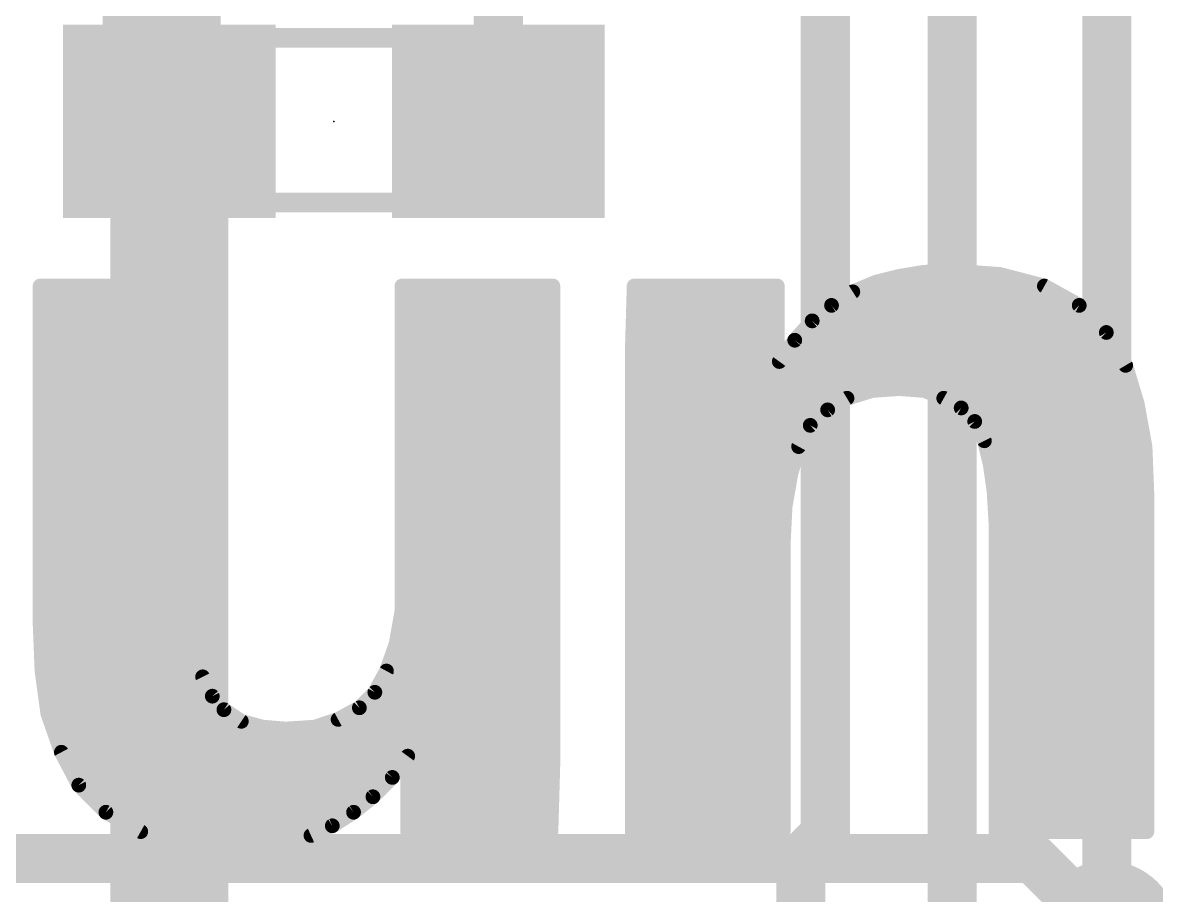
# Model space of a CAD drawing. Extents: x -8 to 102, y -79 to 54.
# Drawn here: x 83.48 to 89.34, y 10.73 to 15.24 of the extents above; entities that cross this region are included whole.
import ezdxf

# ---------------------------------------------------------------- set-up
doc = ezdxf.new("R2010")
doc.units = 0
for name, color, linetype in [('1', 12, 'CONTINUOUS'), ('16', 132, 'CONTINUOUS'), ('18', 110, 'CONTINUOUS'), ('21', 41, 'CONTINUOUS'), ('23', 53, 'CONTINUOUS'), ('51', 53, 'CONTINUOUS')]:
    doc.layers.add(name, color=color, linetype=linetype)

# ---------------------------------------------------------------- blocks, each defined once
blk = doc.blocks.new('RECT')
blk.add_solid([(-0.5, -0.5), (0.5, -0.5), (-0.5, 0.5), (0.5, 0.5)])
blk = doc.blocks.new('ROUNDV')
at = {"const_width": 0.5}
blk.add_lwpolyline([(0, -0.25, 1), (0, 0.25, 1), (0, -0.25)], format="xyb", dxfattribs=at)

msp = doc.modelspace()

# ---------------------------------------------------------------- linework, layer by layer
at = {"layer": '1'}
for points, const_width in [([(84.201, 18.5497), (84.201, 14.732)], 0.6096), ([(88.285, 17.85), (88.285, 8.255)], 0.254), ([(89.085, 17.85), (89.085, 10.541)], 0.254), ([(87.63, 16.153), (87.63, 11.049)], 0.254), ([(85.94, 15.533), (85.94, 14.732)], 0.254), ([(84.201, 14.732), (84.24, 14.732)], 0.6096), ([(84.24, 14.732), (84.24, 5.184)], 0.6096), ([(87.63, 11.049), (87.503, 10.922)], 0.254), ([(87.503, 10.922), (87.503, 9.398)], 0.254)]:
    msp.add_lwpolyline(points, dxfattribs=dict(at, const_width=const_width))
for points, const_width in [([(84.201, 14.8844, 1), (84.201, 14.5796)], 0.3048), ([(84.3924, 14.732, 1), (84.0876, 14.732)], 0.3048), ([(84.24, 14.5796, 1), (84.24, 14.8844)], 0.3048), ([(84.0486, 14.732, 1), (84.3534, 14.732)], 0.3048), ([(85.8765, 14.732, 1), (86.0035, 14.732)], 0.127), ([(87.6749, 11.0041, 1), (87.5851, 11.0939)], 0.127), ([(87.5665, 11.049, 1), (87.6935, 11.049)], 0.127), ([(87.5665, 10.922, 1), (87.4395, 10.922)], 0.127), ([(87.4581, 10.9669, 1), (87.5479, 10.8771)], 0.127)]:
    msp.add_lwpolyline(points, format="xyb", dxfattribs=dict(at, const_width=const_width))
at = {"layer": '16', "const_width": 0.254}
for points in [[(73.845, 10.922), (88.704, 10.922)], [(88.704, 10.922), (89.085, 10.541)]]:
    msp.add_lwpolyline(points, dxfattribs=at)
at = {"layer": '16', "const_width": 0.127}
for points in [[(88.7489, 10.9669, 1), (88.6591, 10.8771)], [(88.704, 10.8585, 1), (88.704, 10.9855)]]:
    msp.add_lwpolyline(points, format="xyb", dxfattribs=at)
at = {"layer": '21', "const_width": 0.0762}
for points in [[(87.892, 13.901), (88.012, 13.931)], [(88.012, 13.931), (88.132, 13.951)], [(88.0936, 13.9446), (88.4816, 13.9446)], [(88.132, 13.951), (88.252, 13.961)], [(88.252, 13.961), (88.532, 13.941)], [(88.532, 13.941), (88.762, 13.881)], [(83.572, 12.141), (83.572, 13.881)], [(83.572, 13.881), (84.342, 13.881)], [(83.572, 13.8684), (84.342, 13.8684)], [(84.342, 13.881), (84.342, 12.291)], [(85.442, 12.201), (85.442, 13.881)], [(85.442, 13.881), (86.222, 13.881)], [(85.442, 13.8684), (86.222, 13.8684)], [(86.222, 13.881), (86.222, 11.411)], [(86.632, 13.531), (86.642, 13.881)], [(86.6416, 13.8684), (87.382, 13.8684)], [(86.642, 13.881), (87.382, 13.881)], [(87.382, 13.881), (87.382, 13.491)], [(87.662, 13.781), (87.772, 13.851)], [(87.772, 13.851), (87.892, 13.901)], [(87.8138, 13.8684), (88.7847, 13.8684)], [(88.762, 13.881), (88.942, 13.781)], [(83.572, 13.7922), (84.342, 13.7922)], [(85.442, 13.7922), (86.222, 13.7922)], [(86.6395, 13.7922), (87.382, 13.7922)], [(87.6796, 13.7922), (88.9218, 13.7922)], [(87.562, 13.701), (87.662, 13.781)], [(88.942, 13.781), (89.082, 13.641)], [(83.572, 13.716), (84.342, 13.716)], [(85.442, 13.716), (86.222, 13.716)], [(86.6373, 13.716), (87.382, 13.716)], [(87.472, 13.601), (87.562, 13.701)], [(87.5808, 13.716), (89.007, 13.716)], [(83.572, 13.6398), (84.342, 13.6398)], [(85.442, 13.6398), (86.222, 13.6398)], [(86.6351, 13.6398), (87.382, 13.6398)], [(87.5069, 13.6398), (89.0827, 13.6398)], [(89.082, 13.641), (89.182, 13.471)], [(83.572, 13.5636), (84.342, 13.5636)], [(85.442, 13.5636), (86.222, 13.5636)], [(86.6329, 13.5636), (87.382, 13.5636)], [(87.392, 13.491), (87.472, 13.601)], [(87.4448, 13.5636), (89.1275, 13.5636)], [(86.632, 11.061), (86.632, 13.531)], [(83.572, 13.4874), (84.342, 13.4874)], [(85.442, 13.4874), (86.222, 13.4874)], [(86.632, 13.4874), (89.1724, 13.4874)], [(87.382, 13.491), (87.392, 13.491)], [(89.182, 13.471), (89.242, 13.271)], [(83.572, 13.4112), (84.342, 13.4112)], [(85.442, 13.4112), (86.222, 13.4112)], [(86.632, 13.4112), (89.1999, 13.4112)], [(83.572, 13.335), (84.342, 13.335)], [(85.442, 13.335), (86.222, 13.335)], [(86.632, 13.335), (87.8525, 13.335)], [(87.872, 13.341), (87.742, 13.301)], [(88.012, 13.351), (87.872, 13.341)], [(88.142, 13.341), (88.012, 13.351)], [(88.242, 13.301), (88.142, 13.341)], [(88.157, 13.335), (89.2228, 13.335)], [(87.742, 13.301), (87.642, 13.241)], [(88.332, 13.251), (88.242, 13.301)], [(89.242, 13.271), (89.282, 13.051)], [(83.572, 13.2588), (84.342, 13.2588)], [(85.442, 13.2588), (86.222, 13.2588)], [(86.632, 13.2588), (87.6717, 13.2588)], [(87.642, 13.241), (87.552, 13.161)], [(88.318, 13.2588), (89.2442, 13.2588)], [(88.402, 13.181), (88.332, 13.251)], [(83.572, 13.1826), (84.342, 13.1826)], [(85.442, 13.1826), (86.222, 13.1826)], [(86.632, 13.1826), (87.5763, 13.1826)], [(87.552, 13.161), (87.492, 13.051)], [(88.4004, 13.1826), (89.2581, 13.1826)], [(88.452, 13.081), (88.402, 13.181)], [(83.572, 13.1064), (84.342, 13.1064)], [(85.442, 13.1064), (86.222, 13.1064)], [(86.632, 13.1064), (87.5222, 13.1064)], [(88.4393, 13.1064), (89.2719, 13.1064)], [(83.572, 13.0302), (84.342, 13.0302)], [(85.442, 13.0302), (86.222, 13.0302)], [(86.632, 13.0302), (87.4861, 13.0302)], [(87.492, 13.051), (87.452, 12.911)], [(88.482, 12.961), (88.452, 13.081)], [(88.4647, 13.0302), (89.2828, 13.0302)], [(89.282, 13.051), (89.292, 12.801)], [(83.572, 12.954), (84.342, 12.954)], [(85.442, 12.954), (86.222, 12.954)], [(86.632, 12.954), (87.4643, 12.954)], [(87.452, 12.911), (87.422, 12.741)], [(88.502, 12.821), (88.482, 12.961)], [(88.483, 12.954), (89.2859, 12.954)], [(83.572, 12.8778), (84.342, 12.8778)], [(85.442, 12.8778), (86.222, 12.8778)], [(86.632, 12.8778), (87.4461, 12.8778)], [(88.4939, 12.8778), (89.2889, 12.8778)], [(83.572, 12.8016), (84.342, 12.8016)], [(85.442, 12.8016), (86.222, 12.8016)], [(86.632, 12.8016), (87.4327, 12.8016)], [(88.512, 12.651), (88.502, 12.821)], [(88.5031, 12.8016), (89.292, 12.8016)], [(89.292, 12.801), (89.292, 11.061)], [(87.422, 12.741), (87.412, 12.541)], [(83.572, 12.7254), (84.342, 12.7254)], [(85.442, 12.7254), (86.222, 12.7254)], [(86.632, 12.7254), (87.4212, 12.7254)], [(88.5076, 12.7254), (89.292, 12.7254)], [(83.572, 12.6492), (84.342, 12.6492)], [(85.442, 12.6492), (86.222, 12.6492)], [(86.632, 12.6492), (87.4174, 12.6492)], [(88.512, 11.061), (88.512, 12.651)], [(88.512, 12.6492), (89.292, 12.6492)], [(83.572, 12.573), (84.342, 12.573)], [(85.442, 12.573), (86.222, 12.573)], [(86.632, 12.573), (87.4136, 12.573)], [(88.512, 12.573), (89.292, 12.573)], [(87.412, 12.541), (87.412, 11.061)], [(83.572, 12.4968), (84.342, 12.4968)], [(85.442, 12.4968), (86.222, 12.4968)], [(86.632, 12.4968), (87.412, 12.4968)], [(88.512, 12.4968), (89.292, 12.4968)], [(83.572, 12.4206), (84.342, 12.4206)], [(85.442, 12.4206), (86.222, 12.4206)], [(86.632, 12.4206), (87.412, 12.4206)], [(88.512, 12.4206), (89.292, 12.4206)], [(83.572, 12.3444), (84.342, 12.3444)], [(85.442, 12.3444), (86.222, 12.3444)], [(86.632, 12.3444), (87.412, 12.3444)], [(88.512, 12.3444), (89.292, 12.3444)], [(83.572, 12.2682), (84.3433, 12.2682)], [(84.342, 12.291), (84.352, 12.121)], [(85.442, 12.2682), (86.222, 12.2682)], [(86.632, 12.2682), (87.412, 12.2682)], [(88.512, 12.2682), (89.292, 12.2682)], [(83.572, 12.192), (84.3478, 12.192)], [(85.412, 12.031), (85.442, 12.201)], [(85.4404, 12.192), (86.222, 12.192)], [(86.632, 12.192), (87.412, 12.192)], [(88.512, 12.192), (89.292, 12.192)], [(83.582, 11.891), (83.572, 12.141)], [(83.573, 12.1158), (84.3527, 12.1158)], [(84.352, 12.121), (84.372, 11.981)], [(85.427, 12.1158), (86.222, 12.1158)], [(86.632, 12.1158), (87.412, 12.1158)], [(88.512, 12.1158), (89.292, 12.1158)], [(83.5761, 12.0396), (84.3636, 12.0396)], [(85.362, 11.891), (85.412, 12.031)], [(85.4135, 12.0396), (86.222, 12.0396)], [(86.632, 12.0396), (87.412, 12.0396)], [(88.512, 12.0396), (89.292, 12.0396)], [(84.372, 11.981), (84.412, 11.861)], [(83.5791, 11.9634), (84.3779, 11.9634)], [(85.3879, 11.9634), (86.222, 11.9634)], [(86.632, 11.9634), (87.412, 11.9634)], [(88.512, 11.9634), (89.292, 11.9634)], [(83.612, 11.671), (83.582, 11.891)], [(83.5825, 11.8872), (84.4033, 11.8872)], [(84.412, 11.861), (84.462, 11.761)], [(85.302, 11.781), (85.362, 11.891)], [(85.3599, 11.8872), (86.222, 11.8872)], [(86.632, 11.8872), (87.412, 11.8872)], [(88.512, 11.8872), (89.292, 11.8872)], [(83.5929, 11.811), (84.437, 11.811)], [(85.3184, 11.811), (86.222, 11.811)], [(86.632, 11.811), (87.412, 11.811)], [(88.512, 11.811), (89.292, 11.811)], [(84.462, 11.761), (84.522, 11.691)], [(85.222, 11.701), (85.302, 11.781)], [(83.6033, 11.7348), (84.4845, 11.7348)], [(84.522, 11.691), (84.612, 11.631)], [(85.112, 11.641), (85.222, 11.701)], [(85.2558, 11.7348), (86.222, 11.7348)], [(86.632, 11.7348), (87.412, 11.7348)], [(88.512, 11.7348), (89.292, 11.7348)], [(83.682, 11.471), (83.612, 11.671)], [(83.6163, 11.6586), (84.5706, 11.6586)], [(84.612, 11.631), (84.722, 11.601)], [(84.992, 11.601), (85.112, 11.641)], [(85.1443, 11.6586), (86.222, 11.6586)], [(86.632, 11.6586), (87.412, 11.6586)], [(88.512, 11.6586), (89.292, 11.6586)], [(83.643, 11.5824), (86.222, 11.5824)], [(84.722, 11.601), (84.842, 11.591)], [(84.842, 11.591), (84.992, 11.601)], [(86.632, 11.5824), (87.412, 11.5824)], [(88.512, 11.5824), (89.292, 11.5824)], [(83.6697, 11.5062), (86.222, 11.5062)], [(86.632, 11.5062), (87.412, 11.5062)], [(88.512, 11.5062), (89.292, 11.5062)], [(83.772, 11.301), (83.682, 11.471)], [(85.472, 11.451), (85.392, 11.341)], [(85.472, 11.061), (85.472, 11.451)], [(83.7037, 11.43), (85.4567, 11.43)], [(85.472, 11.43), (86.222, 11.43)], [(86.222, 11.411), (86.212, 11.061)], [(86.632, 11.43), (87.412, 11.43)], [(88.512, 11.43), (89.292, 11.43)], [(83.7441, 11.3538), (85.4013, 11.3538)], [(85.392, 11.341), (85.292, 11.241)], [(85.472, 11.3538), (86.2204, 11.3538)], [(86.632, 11.3538), (87.412, 11.3538)], [(88.512, 11.3538), (89.292, 11.3538)], [(83.912, 11.161), (83.772, 11.301)], [(83.7954, 11.2776), (85.3286, 11.2776)], [(85.472, 11.2776), (86.2182, 11.2776)], [(86.632, 11.2776), (87.412, 11.2776)], [(88.512, 11.2776), (89.292, 11.2776)], [(85.292, 11.241), (85.192, 11.161)], [(83.8716, 11.2014), (85.2425, 11.2014)], [(84.092, 11.061), (83.912, 11.161)], [(85.192, 11.161), (85.082, 11.091)], [(85.472, 11.2014), (86.216, 11.2014)], [(86.632, 11.2014), (87.412, 11.2014)], [(88.512, 11.2014), (89.292, 11.2014)], [(83.9764, 11.1252), (85.1357, 11.1252)], [(85.472, 11.1252), (86.2138, 11.1252)], [(86.632, 11.1252), (87.412, 11.1252)], [(88.512, 11.1252), (89.292, 11.1252)], [(84.322, 11.001), (84.092, 11.061)], [(84.138, 11.049), (84.9896, 11.049)], [(84.972, 11.041), (84.852, 11.011)], [(85.082, 11.091), (84.972, 11.041)], [(86.212, 11.061), (85.472, 11.061)], [(87.412, 11.061), (86.632, 11.061)], [(89.292, 11.061), (88.512, 11.061)], [(84.602, 10.981), (84.322, 11.001)], [(84.722, 10.991), (84.602, 10.981)], [(84.852, 11.011), (84.722, 10.991)]]:
    msp.add_lwpolyline(points, dxfattribs=at)
at = {"layer": '21', "const_width": 0.0381}
for points in [[(88.0089, 13.9498, 1), (88.0151, 13.9122)], [(88.0166, 13.9125, 1), (88.0074, 13.9495)], [(88.0936, 13.9637, 1), (88.0936, 13.9256)], [(88.1304, 13.97, 1), (88.1336, 13.932)], [(88.1351, 13.9322, 1), (88.1289, 13.9698)], [(88.2534, 13.98, 1), (88.2506, 13.942)], [(88.2536, 13.942, 1), (88.2504, 13.98)], [(88.4816, 13.9256, 1), (88.4816, 13.9637)], [(88.5368, 13.9594, 1), (88.5272, 13.9226)], [(88.5306, 13.922, 1), (88.5334, 13.96)], [(83.572, 13.9001, 1), (83.572, 13.862)], [(83.572, 13.8875, 1), (83.572, 13.8494)], [(83.591, 13.881, 1), (83.553, 13.881)], [(84.361, 13.881, 1), (84.323, 13.881)], [(84.342, 13.862, 1), (84.342, 13.9001)], [(84.342, 13.8494, 1), (84.342, 13.8875)], [(85.442, 13.9001, 1), (85.442, 13.862)], [(85.442, 13.8875, 1), (85.442, 13.8494)], [(85.4611, 13.881, 1), (85.423, 13.881)], [(86.2411, 13.881, 1), (86.203, 13.881)], [(86.222, 13.862, 1), (86.222, 13.9001)], [(86.222, 13.8494, 1), (86.222, 13.8875)], [(86.6416, 13.8875, 1), (86.6416, 13.8494)], [(86.642, 13.9001, 1), (86.642, 13.862)], [(86.661, 13.8805, 1), (86.623, 13.8815)], [(87.401, 13.881, 1), (87.363, 13.881)], [(87.382, 13.862, 1), (87.382, 13.9001)], [(87.382, 13.8494, 1), (87.382, 13.8875)], [(87.7647, 13.8686, 1), (87.7793, 13.8334)], [(87.7822, 13.8349, 1), (87.7618, 13.8671)], [(87.8138, 13.8875, 1), (87.8138, 13.8494)], [(87.8874, 13.9195, 1), (87.8966, 13.8825)], [(87.8993, 13.8834, 1), (87.8847, 13.9186)], [(88.7713, 13.8977, 1), (88.7527, 13.8643)], [(88.7572, 13.8626, 1), (88.7668, 13.8994)], [(88.7847, 13.8494, 1), (88.7847, 13.8875)], [(83.572, 13.8113, 1), (83.572, 13.7732)], [(84.342, 13.7732, 1), (84.342, 13.8113)], [(85.442, 13.8113, 1), (85.442, 13.7732)], [(86.222, 13.7732, 1), (86.222, 13.8113)], [(86.6395, 13.8113, 1), (86.6395, 13.7732)], [(87.382, 13.7732, 1), (87.382, 13.8113)], [(87.6796, 13.8113, 1), (87.6796, 13.7732)], [(88.9218, 13.7732, 1), (88.9218, 13.8113)], [(87.6518, 13.7971, 1), (87.6722, 13.7649)], [(87.6739, 13.7661, 1), (87.6501, 13.7959)], [(88.9555, 13.7945, 1), (88.9285, 13.7675)], [(88.9327, 13.7643, 1), (88.9513, 13.7977)], [(83.572, 13.7351, 1), (83.572, 13.697)], [(84.342, 13.697, 1), (84.342, 13.7351)], [(85.442, 13.7351, 1), (85.442, 13.697)], [(86.222, 13.697, 1), (86.222, 13.7351)], [(86.6373, 13.7351, 1), (86.6373, 13.697)], [(87.382, 13.697, 1), (87.382, 13.7351)], [(87.5501, 13.7159, 1), (87.5739, 13.6861)], [(87.5762, 13.6883, 1), (87.5478, 13.7137)], [(87.5808, 13.7351, 1), (87.5808, 13.697)], [(89.007, 13.697, 1), (89.007, 13.7351)], [(83.572, 13.6589, 1), (83.572, 13.6208)], [(84.342, 13.6208, 1), (84.342, 13.6589)], [(85.442, 13.6589, 1), (85.442, 13.6208)], [(86.222, 13.6208, 1), (86.222, 13.6589)], [(86.6351, 13.6589, 1), (86.6351, 13.6208)], [(87.382, 13.6208, 1), (87.382, 13.6589)], [(87.5069, 13.6589, 1), (87.5069, 13.6208)], [(89.0984, 13.6507, 1), (89.0656, 13.6313)], [(89.0685, 13.6275, 1), (89.0955, 13.6545)], [(89.0827, 13.6208, 1), (89.0827, 13.6589)], [(83.572, 13.5827, 1), (83.572, 13.5446)], [(84.342, 13.5446, 1), (84.342, 13.5827)], [(85.442, 13.5827, 1), (85.442, 13.5446)], [(86.222, 13.5446, 1), (86.222, 13.5827)], [(86.6329, 13.5827, 1), (86.6329, 13.5446)], [(87.382, 13.5446, 1), (87.382, 13.5827)], [(87.4448, 13.5827, 1), (87.4448, 13.5446)], [(87.4578, 13.6137, 1), (87.4862, 13.5883)], [(87.4874, 13.5898, 1), (87.4566, 13.6122)], [(89.1275, 13.5446, 1), (89.1275, 13.5827)], [(86.613, 13.5315, 1), (86.651, 13.5305)], [(86.651, 13.531, 1), (86.613, 13.531)], [(83.572, 13.5065, 1), (83.572, 13.4684)], [(84.342, 13.4684, 1), (84.342, 13.5065)], [(85.442, 13.5065, 1), (85.442, 13.4684)], [(86.222, 13.4684, 1), (86.222, 13.5065)], [(86.632, 13.5065, 1), (86.632, 13.4684)], [(87.382, 13.5101, 1), (87.382, 13.472)], [(87.363, 13.491, 1), (87.401, 13.491)], [(87.3766, 13.5022, 1), (87.4074, 13.4798)], [(87.392, 13.472, 1), (87.392, 13.5101)], [(89.2002, 13.4765, 1), (89.1638, 13.4655)], [(89.1656, 13.4613, 1), (89.1984, 13.4807)], [(89.1724, 13.4684, 1), (89.1724, 13.5065)], [(83.572, 13.4303, 1), (83.572, 13.3922)], [(84.342, 13.3922, 1), (84.342, 13.4303)], [(85.442, 13.4303, 1), (85.442, 13.3922)], [(86.222, 13.3922, 1), (86.222, 13.4303)], [(86.632, 13.4303, 1), (86.632, 13.3922)], [(89.1999, 13.3922, 1), (89.1999, 13.4303)], [(83.572, 13.3541, 1), (83.572, 13.316)], [(84.342, 13.316, 1), (84.342, 13.3541)], [(85.442, 13.3541, 1), (85.442, 13.316)], [(86.222, 13.316, 1), (86.222, 13.3541)], [(86.632, 13.3541, 1), (86.632, 13.316)], [(87.8525, 13.316, 1), (87.8525, 13.3541)], [(87.8706, 13.36, 1), (87.8734, 13.322)], [(87.8776, 13.3228, 1), (87.8664, 13.3592)], [(88.0135, 13.37, 1), (88.0105, 13.332)], [(88.0134, 13.332, 1), (88.0106, 13.37)], [(88.1491, 13.3587, 1), (88.1349, 13.3233)], [(88.157, 13.3541, 1), (88.157, 13.316)], [(88.1405, 13.322, 1), (88.1435, 13.36)], [(89.2228, 13.316, 1), (89.2228, 13.3541)], [(87.7364, 13.3192, 1), (87.7476, 13.2828)], [(87.7518, 13.2847, 1), (87.7322, 13.3173)], [(88.2513, 13.3177, 1), (88.2327, 13.2843)], [(88.2349, 13.2833, 1), (88.2491, 13.3187)], [(89.2607, 13.2744, 1), (89.2233, 13.2676)], [(83.572, 13.2779, 1), (83.572, 13.2398)], [(84.342, 13.2398, 1), (84.342, 13.2779)], [(85.442, 13.2779, 1), (85.442, 13.2398)], [(86.222, 13.2398, 1), (86.222, 13.2779)], [(86.632, 13.2779, 1), (86.632, 13.2398)], [(87.6322, 13.2573, 1), (87.6518, 13.2247)], [(87.6547, 13.2268, 1), (87.6293, 13.2552)], [(87.6717, 13.2398, 1), (87.6717, 13.2779)], [(88.318, 13.2779, 1), (88.318, 13.2398)], [(88.3455, 13.2645, 1), (88.3185, 13.2375)], [(88.3227, 13.2343, 1), (88.3413, 13.2677)], [(89.2238, 13.2655, 1), (89.2602, 13.2765)], [(89.2442, 13.2398, 1), (89.2442, 13.2779)], [(83.572, 13.2017, 1), (83.572, 13.1636)], [(84.342, 13.1636, 1), (84.342, 13.2017)], [(85.442, 13.2017, 1), (85.442, 13.1636)], [(86.222, 13.1636, 1), (86.222, 13.2017)], [(86.632, 13.2017, 1), (86.632, 13.1636)], [(87.5393, 13.1752, 1), (87.5647, 13.1468)], [(87.5687, 13.1519, 1), (87.5353, 13.1701)], [(87.5763, 13.1636, 1), (87.5763, 13.2017)], [(88.4004, 13.2017, 1), (88.4004, 13.1636)], [(88.419, 13.1895, 1), (88.385, 13.1725)], [(88.3885, 13.1675, 1), (88.4155, 13.1945)], [(89.2581, 13.1636, 1), (89.2581, 13.2017)], [(83.572, 13.1255, 1), (83.572, 13.0874)], [(84.342, 13.0874, 1), (84.342, 13.1255)], [(85.442, 13.1255, 1), (85.442, 13.0874)], [(86.222, 13.0874, 1), (86.222, 13.1255)], [(86.632, 13.1255, 1), (86.632, 13.0874)], [(87.5222, 13.0874, 1), (87.5222, 13.1255)], [(88.4393, 13.1255, 1), (88.4393, 13.0874)], [(89.2719, 13.0874, 1), (89.2719, 13.1255)], [(83.572, 13.0493, 1), (83.572, 13.0112)], [(84.342, 13.0112, 1), (84.342, 13.0493)], [(85.442, 13.0493, 1), (85.442, 13.0112)], [(86.222, 13.0112, 1), (86.222, 13.0493)], [(86.632, 13.0493, 1), (86.632, 13.0112)], [(87.4753, 13.0601, 1), (87.5087, 13.0419)], [(87.5103, 13.0458, 1), (87.4737, 13.0562)], [(87.4861, 13.0112, 1), (87.4861, 13.0493)], [(88.4705, 13.0856, 1), (88.4335, 13.0764)], [(88.435, 13.0725, 1), (88.469, 13.0895)], [(88.4647, 13.0493, 1), (88.4647, 13.0112)], [(89.301, 13.0518, 1), (89.263, 13.0502)], [(89.2633, 13.0476, 1), (89.3007, 13.0544)], [(89.2828, 13.0112, 1), (89.2828, 13.0493)], [(83.572, 12.9731, 1), (83.572, 12.935)], [(84.342, 12.935, 1), (84.342, 12.9731)], [(85.442, 12.9731, 1), (85.442, 12.935)], [(86.222, 12.935, 1), (86.222, 12.9731)], [(86.632, 12.9731, 1), (86.632, 12.935)], [(87.4708, 12.9077, 1), (87.4332, 12.9143)], [(87.4643, 12.935, 1), (87.4643, 12.9731)], [(88.5009, 12.9637, 1), (88.4631, 12.9583)], [(88.4635, 12.9564, 1), (88.5005, 12.9656)], [(88.483, 12.9731, 1), (88.483, 12.935)], [(89.2859, 12.935, 1), (89.2859, 12.9731)], [(83.572, 12.8969, 1), (83.572, 12.8588)], [(84.342, 12.8588, 1), (84.342, 12.8969)], [(85.442, 12.8969, 1), (85.442, 12.8588)], [(86.222, 12.8588, 1), (86.222, 12.8969)], [(86.632, 12.8969, 1), (86.632, 12.8588)], [(87.4337, 12.9162, 1), (87.4703, 12.9058)], [(87.4461, 12.8588, 1), (87.4461, 12.8969)], [(88.4939, 12.8969, 1), (88.4939, 12.8588)], [(89.2889, 12.8588, 1), (89.2889, 12.8969)], [(83.572, 12.8207, 1), (83.572, 12.7826)], [(84.342, 12.7826, 1), (84.342, 12.8207)], [(85.442, 12.8207, 1), (85.442, 12.7826)], [(86.222, 12.7826, 1), (86.222, 12.8207)], [(86.632, 12.8207, 1), (86.632, 12.7826)], [(87.4327, 12.7826, 1), (87.4327, 12.8207)], [(88.521, 12.8221, 1), (88.483, 12.8199)], [(88.4831, 12.8183, 1), (88.5209, 12.8237)], [(88.5031, 12.8207, 1), (88.5031, 12.7826)], [(89.311, 12.801, 1), (89.273, 12.801)], [(89.292, 12.7826, 1), (89.292, 12.8207)], [(87.441, 12.74, 1), (87.403, 12.742)], [(89.273, 12.8002, 1), (89.311, 12.8018)], [(83.572, 12.7445, 1), (83.572, 12.7064)], [(84.342, 12.7064, 1), (84.342, 12.7445)], [(85.442, 12.7445, 1), (85.442, 12.7064)], [(86.222, 12.7064, 1), (86.222, 12.7445)], [(86.632, 12.7445, 1), (86.632, 12.7064)], [(87.4032, 12.7443, 1), (87.4408, 12.7377)], [(87.4212, 12.7064, 1), (87.4212, 12.7445)], [(88.5076, 12.7445, 1), (88.5076, 12.7064)], [(89.292, 12.7064, 1), (89.292, 12.7445)], [(83.572, 12.6683, 1), (83.572, 12.6302)], [(84.342, 12.6302, 1), (84.342, 12.6683)], [(85.442, 12.6683, 1), (85.442, 12.6302)], [(86.222, 12.6302, 1), (86.222, 12.6683)], [(86.632, 12.6683, 1), (86.632, 12.6302)], [(87.4174, 12.6302, 1), (87.4174, 12.6683)], [(88.512, 12.6683, 1), (88.512, 12.6302)], [(88.531, 12.651, 1), (88.493, 12.651)], [(88.493, 12.6499, 1), (88.531, 12.6521)], [(89.292, 12.6302, 1), (89.292, 12.6683)], [(83.572, 12.5921, 1), (83.572, 12.554)], [(84.342, 12.554, 1), (84.342, 12.5921)], [(85.442, 12.5921, 1), (85.442, 12.554)], [(86.222, 12.554, 1), (86.222, 12.5921)], [(86.632, 12.5921, 1), (86.632, 12.554)], [(87.4136, 12.554, 1), (87.4136, 12.5921)], [(88.512, 12.5921, 1), (88.512, 12.554)], [(89.292, 12.554, 1), (89.292, 12.5921)], [(87.393, 12.542, 1), (87.431, 12.54)], [(87.431, 12.541, 1), (87.393, 12.541)], [(83.572, 12.5159, 1), (83.572, 12.4778)], [(84.342, 12.4778, 1), (84.342, 12.5159)], [(85.442, 12.5159, 1), (85.442, 12.4778)], [(86.222, 12.4778, 1), (86.222, 12.5159)], [(86.632, 12.5159, 1), (86.632, 12.4778)], [(87.412, 12.4778, 1), (87.412, 12.5159)], [(88.512, 12.5159, 1), (88.512, 12.4778)], [(89.292, 12.4778, 1), (89.292, 12.5159)], [(83.572, 12.4397, 1), (83.572, 12.4016)], [(84.342, 12.4016, 1), (84.342, 12.4397)], [(85.442, 12.4397, 1), (85.442, 12.4016)], [(86.222, 12.4016, 1), (86.222, 12.4397)], [(86.632, 12.4397, 1), (86.632, 12.4016)], [(87.412, 12.4016, 1), (87.412, 12.4397)], [(88.512, 12.4397, 1), (88.512, 12.4016)], [(89.292, 12.4016, 1), (89.292, 12.4397)], [(83.572, 12.3635, 1), (83.572, 12.3254)], [(84.342, 12.3254, 1), (84.342, 12.3635)], [(85.442, 12.3635, 1), (85.442, 12.3254)], [(86.222, 12.3254, 1), (86.222, 12.3635)], [(86.632, 12.3635, 1), (86.632, 12.3254)], [(87.412, 12.3254, 1), (87.412, 12.3635)], [(88.512, 12.3635, 1), (88.512, 12.3254)], [(89.292, 12.3254, 1), (89.292, 12.3635)], [(83.572, 12.2873, 1), (83.572, 12.2492)], [(84.361, 12.2921, 1), (84.323, 12.2899)], [(84.323, 12.291, 1), (84.361, 12.291)], [(84.3433, 12.2492, 1), (84.3433, 12.2873)], [(85.442, 12.2873, 1), (85.442, 12.2492)], [(86.222, 12.2492, 1), (86.222, 12.2873)], [(86.632, 12.2873, 1), (86.632, 12.2492)], [(87.412, 12.2492, 1), (87.412, 12.2873)], [(88.512, 12.2873, 1), (88.512, 12.2492)], [(89.292, 12.2492, 1), (89.292, 12.2873)], [(83.572, 12.2111, 1), (83.572, 12.173)], [(84.3478, 12.173, 1), (84.3478, 12.2111)], [(85.4404, 12.2111, 1), (85.4404, 12.173)], [(85.423, 12.201, 1), (85.4611, 12.201)], [(85.4608, 12.1977, 1), (85.4232, 12.2043)], [(86.222, 12.173, 1), (86.222, 12.2111)], [(86.632, 12.2111, 1), (86.632, 12.173)], [(87.412, 12.173, 1), (87.412, 12.2111)], [(88.512, 12.2111, 1), (88.512, 12.173)], [(89.292, 12.173, 1), (89.292, 12.2111)], [(83.591, 12.1418, 1), (83.553, 12.1402)], [(83.553, 12.141, 1), (83.591, 12.141)], [(83.573, 12.1349, 1), (83.573, 12.0968)], [(84.3709, 12.1237, 1), (84.3331, 12.1183)], [(84.333, 12.1199, 1), (84.371, 12.1221)], [(84.3527, 12.0968, 1), (84.3527, 12.1349)], [(85.427, 12.1349, 1), (85.427, 12.0968)], [(86.222, 12.0968, 1), (86.222, 12.1349)], [(86.632, 12.1349, 1), (86.632, 12.0968)], [(87.412, 12.0968, 1), (87.412, 12.1349)], [(88.512, 12.1349, 1), (88.512, 12.0968)], [(89.292, 12.0968, 1), (89.292, 12.1349)], [(83.5761, 12.0587, 1), (83.5761, 12.0206)], [(84.3636, 12.0206, 1), (84.3636, 12.0587)], [(85.4299, 12.0246, 1), (85.3941, 12.0374)], [(85.4135, 12.0587, 1), (85.4135, 12.0206)], [(86.222, 12.0206, 1), (86.222, 12.0587)], [(86.632, 12.0587, 1), (86.632, 12.0206)], [(87.412, 12.0206, 1), (87.412, 12.0587)], [(88.512, 12.0587, 1), (88.512, 12.0206)], [(89.292, 12.0206, 1), (89.292, 12.0587)], [(84.3901, 11.987, 1), (84.3539, 11.975)], [(85.3932, 12.0343, 1), (85.4308, 12.0277)], [(83.5791, 11.9825, 1), (83.5791, 11.9444)], [(84.3531, 11.9783, 1), (84.3909, 11.9837)], [(84.3779, 11.9444, 1), (84.3779, 11.9825)], [(85.3879, 11.9825, 1), (85.3879, 11.9444)], [(86.222, 11.9444, 1), (86.222, 11.9825)], [(86.632, 11.9825, 1), (86.632, 11.9444)], [(87.412, 11.9444, 1), (87.412, 11.9825)], [(88.512, 11.9825, 1), (88.512, 11.9444)], [(89.292, 11.9444, 1), (89.292, 11.9825)], [(83.6009, 11.8936, 1), (83.5631, 11.8884)], [(83.563, 11.8902, 1), (83.601, 11.8918)], [(83.5825, 11.9063, 1), (83.5825, 11.8681)], [(84.429, 11.8695, 1), (84.395, 11.8525)], [(84.4033, 11.8681, 1), (84.4033, 11.9063)], [(85.3599, 11.9063, 1), (85.3599, 11.8681)], [(85.3441, 11.8974, 1), (85.3799, 11.8846)], [(85.3787, 11.8819, 1), (85.3453, 11.9001)], [(86.222, 11.8681, 1), (86.222, 11.9063)], [(86.632, 11.9063, 1), (86.632, 11.8681)], [(87.412, 11.8681, 1), (87.412, 11.9063)], [(88.512, 11.9063, 1), (88.512, 11.8681)], [(89.292, 11.8681, 1), (89.292, 11.9063)], [(83.5929, 11.83, 1), (83.5929, 11.7919)], [(84.3939, 11.855, 1), (84.4301, 11.867)], [(84.437, 11.7919, 1), (84.437, 11.83)], [(85.3184, 11.83, 1), (85.3184, 11.7919)], [(86.222, 11.7919, 1), (86.222, 11.83)], [(86.632, 11.83, 1), (86.632, 11.7919)], [(87.412, 11.7919, 1), (87.412, 11.83)], [(88.512, 11.83, 1), (88.512, 11.7919)], [(89.292, 11.7919, 1), (89.292, 11.83)], [(84.4765, 11.7734, 1), (84.4475, 11.7486)], [(84.445, 11.7525, 1), (84.479, 11.7695)], [(85.2853, 11.7901, 1), (85.3187, 11.7719)], [(85.3155, 11.7675, 1), (85.2885, 11.7945)], [(83.6033, 11.7538, 1), (83.6033, 11.7157)], [(84.4845, 11.7157, 1), (84.4845, 11.7538)], [(84.5326, 11.7069, 1), (84.5114, 11.6751)], [(84.5075, 11.6786, 1), (84.5365, 11.7034)], [(85.2085, 11.7145, 1), (85.2355, 11.6875)], [(85.2311, 11.6843, 1), (85.2129, 11.7177)], [(85.2558, 11.7538, 1), (85.2558, 11.7157)], [(86.222, 11.7157, 1), (86.222, 11.7538)], [(86.632, 11.7538, 1), (86.632, 11.7157)], [(87.412, 11.7157, 1), (87.412, 11.7538)], [(88.512, 11.7538, 1), (88.512, 11.7157)], [(89.292, 11.7157, 1), (89.292, 11.7538)], [(83.63, 11.6773, 1), (83.594, 11.6647)], [(83.5931, 11.6684, 1), (83.6309, 11.6736)], [(83.6163, 11.6776, 1), (83.6163, 11.6395)], [(84.5706, 11.6395, 1), (84.5706, 11.6776)], [(84.617, 11.6494, 1), (84.607, 11.6126)], [(84.6014, 11.6151, 1), (84.6226, 11.6469)], [(85.1029, 11.6577, 1), (85.1211, 11.6243)], [(85.118, 11.6229, 1), (85.106, 11.6591)], [(85.1443, 11.6776, 1), (85.1443, 11.6395)], [(86.222, 11.6395, 1), (86.222, 11.6776)], [(86.632, 11.6776, 1), (86.632, 11.6395)], [(87.412, 11.6395, 1), (87.412, 11.6776)], [(88.512, 11.6776, 1), (88.512, 11.6395)], [(89.292, 11.6395, 1), (89.292, 11.6776)], [(83.643, 11.6014, 1), (83.643, 11.5633)], [(84.7236, 11.62, 1), (84.7204, 11.582)], [(84.717, 11.5826, 1), (84.727, 11.6194)], [(84.8407, 11.61, 1), (84.8433, 11.572)], [(84.8404, 11.572, 1), (84.8436, 11.61)], [(84.986, 11.6191, 1), (84.998, 11.5829)], [(84.9933, 11.582, 1), (84.9907, 11.62)], [(86.222, 11.5633, 1), (86.222, 11.6014)], [(86.632, 11.6014, 1), (86.632, 11.5633)], [(87.412, 11.5633, 1), (87.412, 11.6014)], [(88.512, 11.6014, 1), (88.512, 11.5633)], [(89.292, 11.5633, 1), (89.292, 11.6014)], [(83.6697, 11.5252, 1), (83.6697, 11.4871)], [(86.222, 11.4871, 1), (86.222, 11.5252)], [(86.632, 11.5252, 1), (86.632, 11.4871)], [(87.412, 11.4871, 1), (87.412, 11.5252)], [(88.512, 11.5252, 1), (88.512, 11.4871)], [(89.292, 11.4871, 1), (89.292, 11.5252)], [(83.6988, 11.4799, 1), (83.6652, 11.4621)], [(83.664, 11.4647, 1), (83.7, 11.4773)], [(85.4911, 11.451, 1), (85.453, 11.451)], [(85.4874, 11.4398, 1), (85.4566, 11.4622)], [(83.7037, 11.449, 1), (83.7037, 11.4109)], [(85.472, 11.449, 1), (85.472, 11.4109)], [(85.4567, 11.4109, 1), (85.4567, 11.449)], [(86.241, 11.4105, 1), (86.203, 11.4115)], [(86.203, 11.411, 1), (86.2411, 11.411)], [(86.222, 11.4109, 1), (86.222, 11.449)], [(86.632, 11.449, 1), (86.632, 11.4109)], [(87.412, 11.4109, 1), (87.412, 11.449)], [(88.512, 11.449, 1), (88.512, 11.4109)], [(89.292, 11.4109, 1), (89.292, 11.449)], [(83.7441, 11.3728, 1), (83.7441, 11.3347)], [(85.3766, 11.3522, 1), (85.4074, 11.3298)], [(85.4055, 11.3275, 1), (85.3785, 11.3545)], [(85.4013, 11.3347, 1), (85.4013, 11.3728)], [(85.472, 11.3728, 1), (85.472, 11.3347)], [(86.2204, 11.3347, 1), (86.2204, 11.3728)], [(86.632, 11.3728, 1), (86.632, 11.3347)], [(87.412, 11.3347, 1), (87.412, 11.3728)], [(88.512, 11.3728, 1), (88.512, 11.3347)], [(89.292, 11.3347, 1), (89.292, 11.3728)], [(83.7855, 11.3145, 1), (83.7585, 11.2875)], [(83.7552, 11.2921, 1), (83.7888, 11.3099)], [(83.7954, 11.2967, 1), (83.7954, 11.2586)], [(85.3286, 11.2586, 1), (85.3286, 11.2967)], [(85.472, 11.2967, 1), (85.472, 11.2586)], [(86.2182, 11.2586, 1), (86.2182, 11.2967)], [(86.632, 11.2967, 1), (86.632, 11.2586)], [(87.412, 11.2586, 1), (87.412, 11.2967)], [(88.512, 11.2967, 1), (88.512, 11.2586)], [(89.292, 11.2586, 1), (89.292, 11.2967)], [(85.2785, 11.2545, 1), (85.3055, 11.2275)], [(85.3039, 11.2261, 1), (85.2801, 11.2559)], [(83.8716, 11.2205, 1), (83.8716, 11.1824)], [(83.9213, 11.1777, 1), (83.9027, 11.1443)], [(83.8985, 11.1475, 1), (83.9255, 11.1745)], [(85.1801, 11.1759, 1), (85.2039, 11.1461)], [(85.2022, 11.1449, 1), (85.1818, 11.1771)], [(85.2425, 11.1824, 1), (85.2425, 11.2205)], [(85.472, 11.2205, 1), (85.472, 11.1824)], [(86.216, 11.1824, 1), (86.216, 11.2205)], [(86.632, 11.2205, 1), (86.632, 11.1824)], [(87.412, 11.1824, 1), (87.412, 11.2205)], [(88.512, 11.2205, 1), (88.512, 11.1824)], [(89.292, 11.1824, 1), (89.292, 11.2205)], [(83.9764, 11.1443, 1), (83.9764, 11.1062)], [(85.1357, 11.1062, 1), (85.1357, 11.1443)], [(85.472, 11.1443, 1), (85.472, 11.1062)], [(86.2138, 11.1062, 1), (86.2138, 11.1443)], [(86.632, 11.1443, 1), (86.632, 11.1062)], [(87.412, 11.1062, 1), (87.412, 11.1443)], [(88.512, 11.1443, 1), (88.512, 11.1062)], [(89.292, 11.1062, 1), (89.292, 11.1443)], [(84.0968, 11.0794, 1), (84.0872, 11.0426)], [(84.0827, 11.0443, 1), (84.1013, 11.0777)], [(84.138, 11.0681, 1), (84.138, 11.03)], [(84.9641, 11.0583, 1), (84.9799, 11.0237)], [(84.9766, 11.0225, 1), (84.9674, 11.0595)], [(84.9896, 11.03, 1), (84.9896, 11.0681)], [(85.0718, 11.1071, 1), (85.0922, 11.0749)], [(85.0899, 11.0737, 1), (85.0741, 11.1083)], [(85.472, 11.08, 1), (85.472, 11.0419)], [(85.453, 11.061, 1), (85.4911, 11.061)], [(86.193, 11.0615, 1), (86.231, 11.0605)], [(86.212, 11.0419, 1), (86.212, 11.08)], [(86.632, 11.08, 1), (86.632, 11.0419)], [(86.613, 11.061, 1), (86.651, 11.061)], [(87.393, 11.061, 1), (87.431, 11.061)], [(87.412, 11.0419, 1), (87.412, 11.08)], [(88.512, 11.08, 1), (88.512, 11.0419)], [(88.493, 11.061, 1), (88.531, 11.061)], [(89.273, 11.061, 1), (89.311, 11.061)], [(89.292, 11.0419, 1), (89.292, 11.08)], [(84.3234, 11.02, 1), (84.3206, 10.982)], [(84.3172, 10.9826, 1), (84.3268, 11.0194)], [(84.6004, 11, 1), (84.6036, 10.962)], [(84.6006, 10.962, 1), (84.6034, 11)], [(84.7191, 11.0098, 1), (84.7249, 10.9722)], [(84.7236, 10.972, 1), (84.7204, 11.01)], [(84.8474, 11.0295, 1), (84.8566, 10.9925)], [(84.8549, 10.9922, 1), (84.8491, 11.0298)]]:
    msp.add_lwpolyline(points, format="xyb", dxfattribs=at)
at = {"layer": '23'}
msp.add_point((85.09, 14.732), dxfattribs=at)
at = {"layer": '51', "const_width": 0.1016}
for points in [[(84.734, 15.164), (85.446, 15.164)], [(84.734, 14.313), (85.446, 14.313)]]:
    msp.add_lwpolyline(points, dxfattribs=at)
at = {"layer": '51', "const_width": 0.0508}
for points in [[(84.734, 15.1894, 1), (84.734, 15.1386)], [(85.446, 15.1386, 1), (85.446, 15.1894)], [(84.734, 14.3384, 1), (84.734, 14.2876)], [(85.446, 14.2876, 1), (85.446, 14.3384)]]:
    msp.add_lwpolyline(points, format="xyb", dxfattribs=at)

# ---------------------------------------------------------------- block references
at = {"layer": '1', "xscale": 1.1}
for p in [(84.24, 14.732), (85.94, 14.732)]:
    msp.add_blockref('RECT', p, dxfattribs=at)
at = {"layer": '18', "xscale": 0.7366, "yscale": 0.7366}
msp.add_blockref('ROUNDV', (89.085, 10.541), dxfattribs=at)
msp.add_blockref('ROUNDV', (89.085, 10.541), dxfattribs=at)
at = {"layer": '51', "xscale": 0.5001, "yscale": 0.95}
for p in [(84.5019, 14.7371), (85.6703, 14.7371)]:
    msp.add_blockref('RECT', p, dxfattribs=at)

doc.saveas('drawing.dxf')
